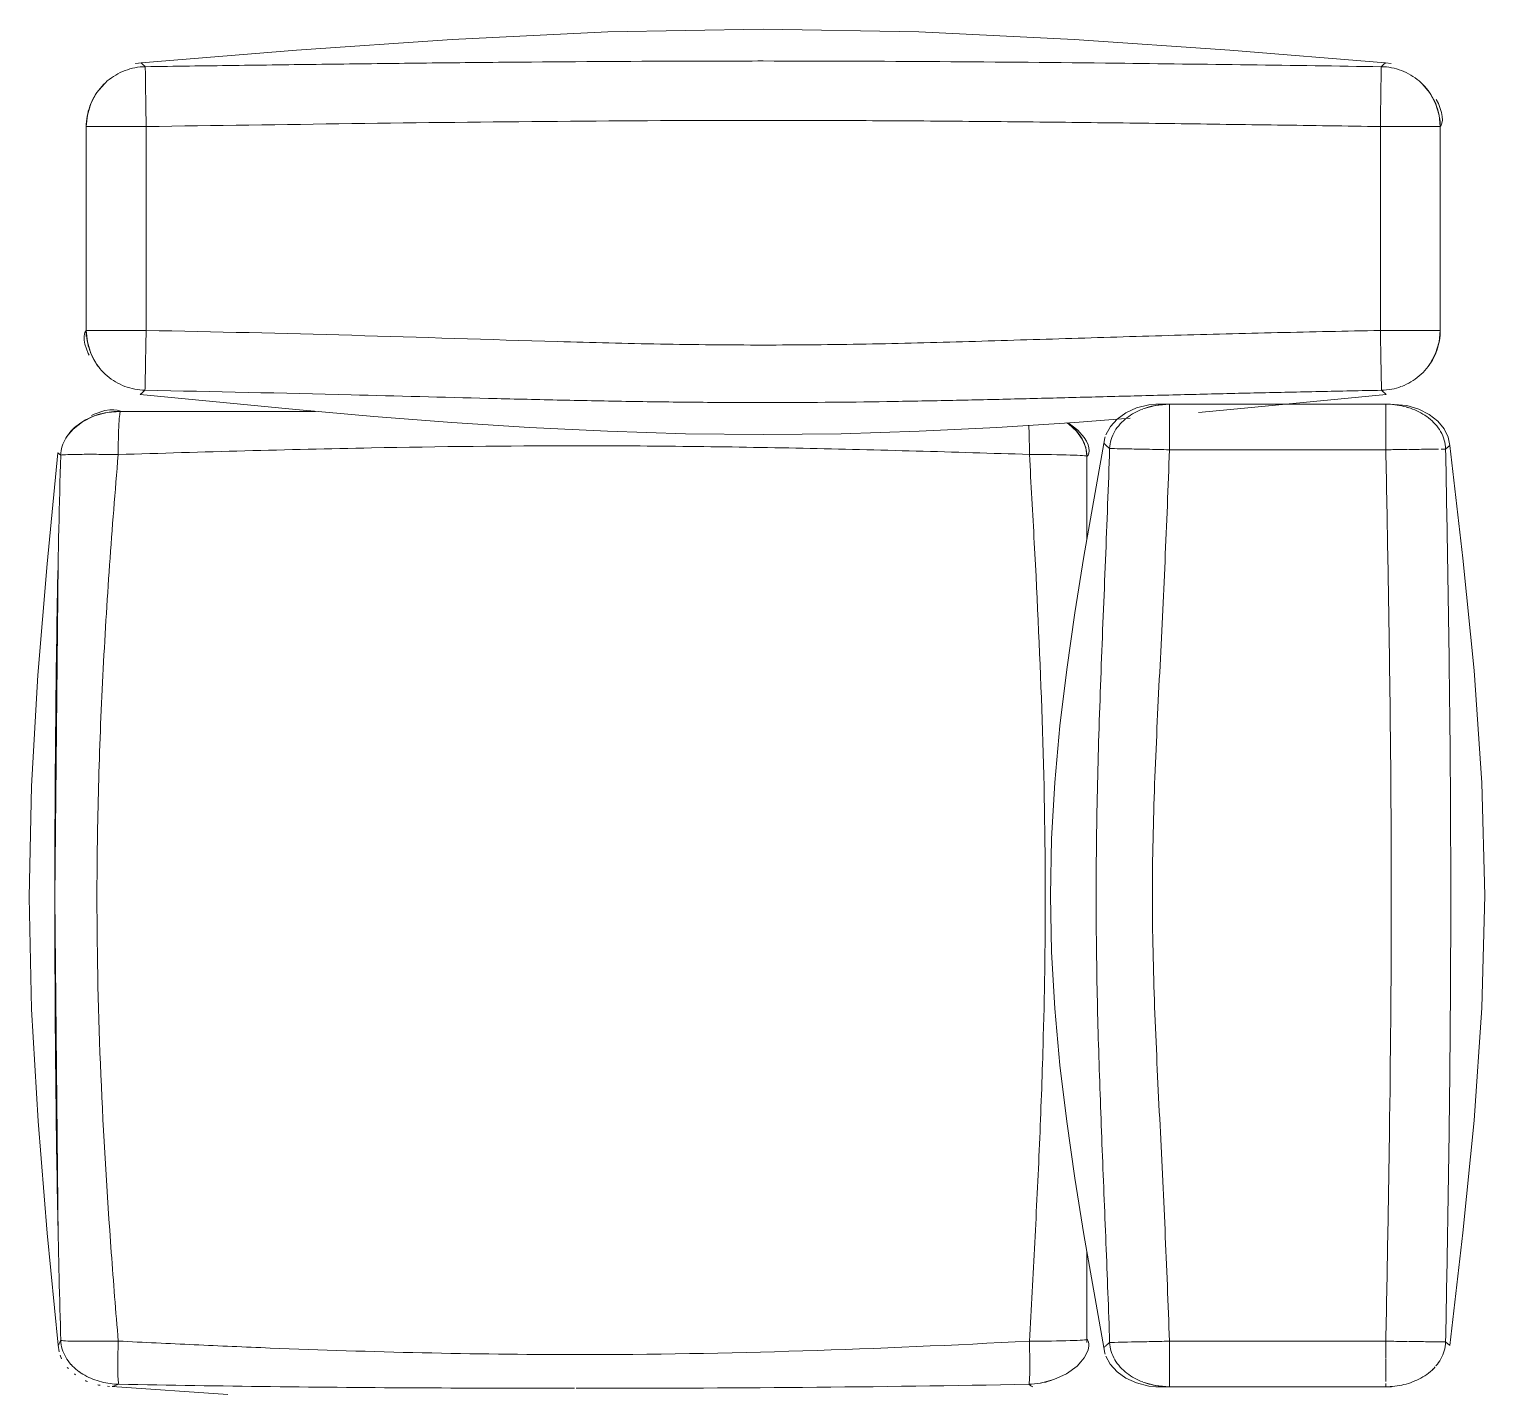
# Model space of a CAD drawing. Header units: millimetres. Extents: x 1680 to 166026, y 35966 to 91121.
# Drawn here: x 127098 to 128071, y 52137 to 53045 of the extents above; entities that cross this region are included whole.
import ezdxf

# ---------------------------------------------------------------- set-up
doc = ezdxf.new("R2010")
doc.units = ezdxf.units.MM
doc.layers.add('G-IMPT', color=8, linetype='Continuous', lineweight=18)
doc.layers.add('I-Furn', color=252, linetype='Continuous', lineweight=13)

# ---------------------------------------------------------------- blocks, each defined once
blk = doc.blocks.new('plan')
at = {"layer": 'G-IMPT', "color": 252, "lineweight": 20, "true_color": 0x939598}
for p, q in [((498570.63, -205912.7), (498466.66, -205914.58)), ((498466.66, -205914.58), (498570.63, -205912.7)), ((498674.59, -205914.58), (498570.63, -205912.7)), ((498570.63, -205912.7), (498674.59, -205914.58)), ((498362.69, -205919.59), (498258.72, -205926.79)), ((498258.72, -205926.79), (498362.69, -205919.59)), ((498466.66, -205914.58), (498362.69, -205919.59)), ((498362.69, -205919.59), (498466.66, -205914.58)), ((498778.56, -205919.59), (498674.59, -205914.58)), ((498674.59, -205914.58), (498778.56, -205919.59)), ((498882.53, -205926.79), (498778.56, -205919.59)), ((498778.56, -205919.59), (498882.53, -205926.79)), ((498258.72, -205926.79), (498154.76, -205935.26)), ((498154.76, -205935.26), (498258.72, -205926.79)), ((498986.5, -205935.26), (498882.53, -205926.79)), ((498882.53, -205926.79), (498986.5, -205935.26)), ((498151.32, -205935.58), (498150.93, -205935.63)), ((498154.76, -205935.26), (498151.32, -205935.58)), ((498990.33, -205935.63), (498986.5, -205935.26)), ((498125.03, -205955.37), (498130.2, -205949.18)), ((498130.2, -205949.18), (498130.36, -205949.02)), ((499011.06, -205949.18), (499010.89, -205949.02)), ((499016.23, -205955.37), (499011.06, -205949.18)), ((498118.86, -205970.12), (498121.19, -205962.5)), ((498121.19, -205962.5), (498125.03, -205955.37)), ((499020.07, -205962.5), (499016.23, -205955.37)), ((499022.39, -205970.12), (499020.07, -205962.5)), ((499021.94, -205962.41), (499020.39, -205959.81)), ((499024.07, -205968.47), (499021.94, -205962.41)), ((498118.13, -205977.81), (498118.86, -205970.12)), ((499023.13, -205977.81), (499022.39, -205970.12)), ((499024.52, -205971.21), (499024.07, -205968.47)), ((499024.57, -205973.57), (499024.52, -205971.21)), ((498118.13, -206114.08), (498118.13, -205977.81)), ((499023.13, -205977.81), (499023.13, -206114.08)), ((499023.19, -205977.78), (499023.28, -205977.69)), ((499023.28, -205977.69), (499023.42, -205977.53)), ((499023.42, -205977.53), (499023.76, -205977)), ((499023.76, -205977), (499024.06, -205976.32)), ((499024.06, -205976.32), (499024.3, -205975.51)), ((499024.3, -205975.51), (499024.57, -205973.57)), ((498116.95, -206116.3), (498116.68, -206118.24)), ((498116.68, -206118.24), (498116.74, -206120.61)), ((498117.2, -206115.49), (498116.95, -206116.3)), ((498117.49, -206114.81), (498117.2, -206115.49)), ((498117.83, -206114.29), (498117.49, -206114.81)), ((498117.97, -206114.12), (498117.83, -206114.29)), ((498118.06, -206114.03), (498117.97, -206114.12)), ((498118.11, -206114), (498118.06, -206114.03)), ((498118.09, -206118.17), (498118.11, -206116.84)), ((498118.12, -206113.99), (498118.11, -206114)), ((498118.11, -206116.84), (498118.13, -206114.15)), ((498118.13, -206114.08), (498118.86, -206121.78)), ((499023.13, -206114.08), (499022.39, -206121.78)), ((499023.14, -206116.84), (499023.13, -206114.15)), ((499023.16, -206118.17), (499023.14, -206116.84)), ((498116.74, -206120.61), (498117.19, -206123.35)), ((498117.19, -206123.35), (498119.32, -206129.41)), ((498118.86, -206121.78), (498121.19, -206129.39)), ((499022.39, -206121.78), (499020.07, -206129.39)), ((498119.32, -206129.41), (498120.04, -206130.6)), ((498121.19, -206129.39), (498125.03, -206136.52)), ((498125.03, -206136.52), (498126.16, -206138.12)), ((499016.22, -206136.52), (499015.08, -206138.12)), ((499020.07, -206129.39), (499016.22, -206136.52)), ((498154.15, -206156.99), (498258.27, -206167.02)), ((498258.27, -206167.02), (498154.15, -206156.99)), ((498882.98, -206167.02), (498987.1, -206156.99)), ((498987.1, -206156.99), (498882.98, -206167.02)), ((498133.84, -206167.17), (498130.58, -206167.68)), ((498136.62, -206167.07), (498133.84, -206167.17)), ((498138.82, -206167.3), (498136.62, -206167.07)), ((498139.71, -206167.51), (498138.82, -206167.3)), ((498258.27, -206167.02), (498310.33, -206171.54)), ((498310.33, -206171.54), (498258.27, -206167.02)), ((498813.05, -206169.11), (498820.18, -206165.89)), ((498820.18, -206165.89), (498828.43, -206163.86)), ((498824.41, -206166.54), (498832.8, -206164.21)), ((498828.43, -206163.86), (498833.13, -206163.38)), ((498832.8, -206164.21), (498842.14, -206163.37)), ((498833.13, -206163.38), (498833.72, -206163.35)), ((498833.72, -206163.35), (498834.21, -206163.33)), ((498834.21, -206163.33), (498834.63, -206163.32)), ((498834.63, -206163.32), (498834.99, -206163.32)), ((498834.99, -206163.32), (498835.5, -206163.31)), ((498835.5, -206163.31), (498836.21, -206163.32)), ((498836.21, -206163.32), (498839.26, -206163.35)), ((498837.54, -206163.33), (498836.66, -206163.33)), ((498839.26, -206163.35), (498841.98, -206163.37)), ((498842.14, -206163.37), (498914.63, -206163.37)), ((498861.59, -206168.88), (498882.98, -206167.02)), ((498882.98, -206167.02), (498861.59, -206168.88)), ((498986.74, -206163.37), (498914.63, -206163.37)), ((498986.9, -206163.37), (498986.9, -206163.37)), ((499000.75, -206164.28), (498989.68, -206163.37)), ((499000.49, -206165.4), (499001.66, -206165.71)), ((499008.88, -206166.66), (499000.75, -206164.28)), ((499015.79, -206170.15), (499008.88, -206166.66)), ((498115.51, -206175.06), (498109.24, -206179.97)), ((498123.39, -206171.24), (498115.51, -206175.06)), ((498123.38, -206169.94), (498121.52, -206170.93)), ((498130.58, -206167.68), (498123.38, -206169.94)), ((498132.14, -206168.89), (498123.39, -206171.24)), ((498141.02, -206168.15), (498132.14, -206168.89)), ((498140.42, -206167.77), (498139.71, -206167.51)), ((498140.85, -206168), (498140.42, -206167.77)), ((498141, -206168.12), (498140.85, -206168)), ((498141.02, -206168.15), (498270.61, -206168.09)), ((498310.33, -206171.54), (498362.39, -206175.55)), ((498362.39, -206175.55), (498310.33, -206171.54)), ((498362.39, -206175.55), (498414.45, -206178.91)), ((498414.45, -206178.91), (498362.39, -206175.55)), ((498726.81, -206178.91), (498778.86, -206175.55)), ((498778.86, -206175.55), (498726.81, -206178.91)), ((498774.74, -206176.58), (498773.49, -206175.85)), ((498775.07, -206176.18), (498774.35, -206175.8)), ((498780.06, -206181.34), (498774.74, -206176.58)), ((498780.98, -206180.76), (498775.07, -206176.18)), ((498778.86, -206175.55), (498815.81, -206172.7)), ((498815.81, -206172.7), (498778.86, -206175.55)), ((498802.66, -206178.34), (498807.16, -206173.34)), ((498807.16, -206173.34), (498813.05, -206169.11)), ((499021.45, -206174.61), (499015.79, -206170.15)), ((499025.68, -206179.78), (499021.45, -206174.61)), ((498109.24, -206179.97), (498104.95, -206185.25)), ((498414.45, -206178.91), (498466.51, -206181.48)), ((498466.51, -206181.48), (498414.45, -206178.91)), ((498466.51, -206181.48), (498518.57, -206183.13)), ((498518.57, -206183.13), (498466.51, -206181.48)), ((498518.57, -206183.13), (498570.63, -206183.71)), ((498570.63, -206183.71), (498518.57, -206183.13)), ((498570.63, -206183.71), (498622.69, -206183.13)), ((498622.69, -206183.13), (498570.63, -206183.71)), ((498622.69, -206183.13), (498674.75, -206181.48)), ((498674.75, -206181.48), (498622.69, -206183.13)), ((498674.75, -206181.48), (498726.81, -206178.91)), ((498726.81, -206178.91), (498674.75, -206181.48)), ((498783.9, -206186.71), (498780.06, -206181.34)), ((498785.21, -206185.66), (498780.98, -206180.76)), ((498786.2, -206192.39), (498783.9, -206186.71)), ((498786.7, -206188.15), (498785.21, -206185.66)), ((498798.28, -206189.58), (498798.98, -206185.89)), ((498798.98, -206185.89), (498799.21, -206185.14)), ((498799.69, -206183.79), (498802.66, -206178.34)), ((499028.37, -206185.32), (499025.68, -206179.78)), ((499029.51, -206191), (499028.37, -206185.32)), ((498099.12, -206195.91), (498091.9, -206270.14)), ((498091.9, -206270.14), (498099.12, -206195.91)), ((498784.86, -206265.11), (498798.28, -206189.58)), ((498798.28, -206189.58), (498784.86, -206265.11)), ((498786.94, -206198.17), (498786.2, -206192.39)), ((498787.72, -206190.5), (498786.7, -206188.15)), ((498788.29, -206192.63), (498787.72, -206190.5)), ((498788, -206196.78), (498788.23, -206196.11)), ((498788.23, -206196.11), (498788.44, -206194.52)), ((498788.44, -206194.52), (498788.29, -206192.63)), ((499029.51, -206191), (499038.33, -206266.17)), ((499038.33, -206266.17), (499029.51, -206191)), ((498786.94, -206198.17), (498787, -206253.01)), ((498786.96, -206198.17), (498787.06, -206198.1)), ((498787.06, -206198.1), (498787.35, -206197.84)), ((498787.35, -206197.84), (498787.71, -206197.37)), ((498787.71, -206197.37), (498788, -206196.78)), ((498091.9, -206270.14), (498085.76, -206344.37)), ((498085.76, -206344.37), (498091.9, -206270.14)), ((498097.1, -206492.84), (498099.27, -206269.24)), ((498778.81, -206302.87), (498784.86, -206265.11)), ((498784.86, -206265.11), (498778.81, -206302.87)), ((499038.33, -206266.17), (499045.83, -206341.35)), ((499045.83, -206341.35), (499038.33, -206266.17)), ((498773.44, -206340.64), (498778.81, -206302.87)), ((498778.81, -206302.87), (498773.44, -206340.64)), ((498768.95, -206378.41), (498773.44, -206340.64)), ((498773.44, -206340.64), (498768.95, -206378.41)), ((499045.83, -206341.35), (499051.04, -206416.52)), ((499051.04, -206416.52), (499045.83, -206341.35)), ((498085.76, -206344.37), (498081.5, -206418.61)), ((498081.5, -206418.61), (498085.76, -206344.37)), ((498765.51, -206416.17), (498768.95, -206378.41)), ((498768.95, -206378.41), (498765.51, -206416.17)), ((498081.5, -206418.61), (498079.91, -206492.84)), ((498079.91, -206492.84), (498081.5, -206418.61)), ((498763.31, -206453.94), (498765.51, -206416.17)), ((498765.51, -206416.17), (498763.31, -206453.94)), ((499051.04, -206416.52), (499052.99, -206491.7)), ((499052.99, -206491.7), (499051.04, -206416.52)), ((498762.53, -206491.7), (498763.31, -206453.94)), ((498763.31, -206453.94), (498762.53, -206491.7)), ((498079.91, -206492.84), (498081.53, -206567.71)), ((498081.53, -206567.71), (498079.91, -206492.84)), ((498099.36, -206720.86), (498097.1, -206492.84)), ((498763.31, -206529.47), (498762.53, -206491.7)), ((498762.53, -206491.7), (498763.31, -206529.47)), ((499051.04, -206566.88), (499052.99, -206491.7)), ((499052.99, -206491.7), (499051.04, -206566.88)), ((498765.51, -206567.23), (498763.31, -206529.47)), ((498763.31, -206529.47), (498765.51, -206567.23)), ((498081.53, -206567.71), (498085.86, -206642.58)), ((498085.86, -206642.58), (498081.53, -206567.71)), ((498768.95, -206605), (498765.51, -206567.23)), ((498765.51, -206567.23), (498768.95, -206605)), ((499045.83, -206642.05), (499051.04, -206566.88)), ((499051.04, -206566.88), (499045.83, -206642.05)), ((498773.44, -206642.76), (498768.95, -206605)), ((498768.95, -206605), (498773.44, -206642.76)), ((498085.86, -206642.58), (498092.08, -206717.45)), ((498092.08, -206717.45), (498085.86, -206642.58)), ((498778.81, -206680.53), (498773.44, -206642.76)), ((498773.44, -206642.76), (498778.81, -206680.53)), ((499038.33, -206717.23), (499045.83, -206642.05)), ((499045.83, -206642.05), (499038.33, -206717.23)), ((498784.86, -206718.29), (498778.81, -206680.53)), ((498778.81, -206680.53), (498784.86, -206718.29)), ((498092.08, -206717.45), (498099.38, -206792.32)), ((498099.38, -206792.32), (498092.08, -206717.45)), ((498798.28, -206793.82), (498784.86, -206718.29)), ((498784.86, -206718.29), (498798.28, -206793.82)), ((499029.51, -206792.41), (499038.33, -206717.23)), ((499038.33, -206717.23), (499029.51, -206792.41)), ((498787, -206730.35), (498786.94, -206788.35)), ((498786.94, -206788.36), (498786.82, -206790.35)), ((498787.11, -206788.5), (498786.94, -206788.34)), ((498786.94, -206789.26), (498786.94, -206788.48)), ((498787.33, -206788.75), (498787.11, -206788.5)), ((498787.77, -206789.52), (498787.33, -206788.75)), ((498788.01, -206790.19), (498787.77, -206789.52)), ((498788.21, -206791.26), (498788.01, -206790.19)), ((498099.93, -206796.75), (498099.38, -206792.32)), ((498101.59, -206801.37), (498100.69, -206798.87)), ((498785.15, -206800.65), (498786.74, -206797.88)), ((498786.74, -206797.88), (498787.75, -206795.27)), ((498787.75, -206795.27), (498788.21, -206792.94)), ((498788.21, -206792.94), (498788.21, -206791.26)), ((498798.28, -206793.82), (498798.98, -206797.52)), ((498798.98, -206797.52), (498799.21, -206798.26)), ((498799.66, -206799.53), (498802.61, -206804.99)), ((498106.17, -206807.83), (498105.37, -206807.1)), ((498773.23, -206811.33), (498780.35, -206806.16)), ((498780.35, -206806.16), (498783, -206803.44)), ((498783, -206803.44), (498785.15, -206800.65)), ((498802.61, -206804.99), (498807.09, -206810)), ((498110.86, -206812.11), (498110.13, -206811.45)), ((498118.09, -206816.18), (498117.49, -206815.85)), ((498118.92, -206816.45), (498118.09, -206816.18)), ((498126.39, -206818.85), (498125.79, -206818.66)), ((498127.31, -206818.98), (498126.39, -206818.85)), ((498756, -206817.59), (498764.8, -206815.24)), ((498764.8, -206815.24), (498773.23, -206811.33)), ((498807.09, -206810), (498812.96, -206814.24)), ((498812.96, -206814.24), (498820.07, -206817.47)), ((498820.07, -206817.47), (498828.31, -206819.52)), ((498824.42, -206816.87), (498832.81, -206819.19)), ((498832.81, -206819.19), (498842.14, -206820.03)), ((498133.63, -206819.86), (498132.3, -206819.68)), ((498135.48, -206819.94), (498212.72, -206825.24)), ((498212.72, -206825.24), (498135.48, -206819.94)), ((498828.31, -206819.52), (498833.07, -206820.02)), ((498833.07, -206820.02), (498833.67, -206820.05)), ((498833.67, -206820.05), (498834.17, -206820.07)), ((498834.17, -206820.07), (498834.6, -206820.08)), ((498834.6, -206820.08), (498834.96, -206820.08)), ((498834.96, -206820.08), (498835.48, -206820.09)), ((498835.48, -206820.09), (498836.2, -206820.09)), ((498836.2, -206820.09), (498838.97, -206820.05)), ((498842.11, -206820.03), (498836.66, -206820.08)), ((498836.66, -206820.08), (498837.89, -206820.03)), ((498838.97, -206820.05), (498841.98, -206820.03)), ((498914.63, -206820.03), (498842.14, -206820.03)), ((498914.63, -206820.03), (498986.74, -206820.03)), ((498986.9, -206820.03), (498990.56, -206820.06))]:
    blk.add_line(p, q, dxfattribs=at)
at = {"layer": 'I-Furn', "color": 252, "lineweight": 20, "true_color": 0x939598}
for p, q in [((498118.13, -206011.84), (498118.13, -205977.81)), ((498158.13, -205977.81), (498158.13, -206011.84)), ((498983.13, -206011.84), (498983.13, -205977.81)), ((499023.13, -205977.81), (499023.13, -206011.84)), ((498118.13, -206045.88), (498118.13, -206011.84)), ((498158.13, -206011.84), (498158.13, -206045.88)), ((498983.13, -206045.88), (498983.13, -206011.84)), ((499023.13, -206011.84), (499023.13, -206045.88)), ((498118.13, -206079.98), (498118.13, -206045.88)), ((498158.13, -206045.88), (498158.13, -206079.98)), ((498983.13, -206079.98), (498983.13, -206045.88)), ((499023.13, -206045.88), (499023.13, -206079.98)), ((498118.13, -206114.08), (498118.13, -206079.98)), ((498158.13, -206079.98), (498158.13, -206114.08)), ((498983.13, -206114.08), (498983.13, -206079.98)), ((499023.13, -206079.98), (499023.13, -206114.08)), ((498914.63, -206163.37), (498842.14, -206163.37)), ((498986.74, -206163.37), (498914.63, -206163.37)), ((498445.76, -206191.15), (498444.43, -206191.15)), ((498842.14, -206193.81), (498914.63, -206193.81)), ((498914.63, -206193.81), (498986.74, -206193.81)), ((498914.63, -206789.6), (498842.14, -206789.6)), ((498986.74, -206789.6), (498914.63, -206789.6)), ((498444.43, -206798.53), (498445.53, -206798.53)), ((498842.14, -206820.03), (498914.63, -206820.03)), ((498914.63, -206820.03), (498986.74, -206820.03))]:
    blk.add_line(p, q, dxfattribs=at)
for points in [[(498118.13, -205977.81), (498118.11, -205975.5), (498118.51, -205970.89), (498120.32, -205964.19), (498123.23, -205957.89), (498127.17, -205952.17), (498132.04, -205947.22), (498137.71, -205943.21), (498143.96, -205940.2), (498150.64, -205938.3), (498155.24, -205937.83), (498157.55, -205937.82)], [(498983.7, -205937.82), (498986.01, -205937.83), (498990.61, -205938.3), (498997.29, -205940.2), (499003.55, -205943.21), (499009.21, -205947.22), (499014.08, -205952.17), (499018.02, -205957.89), (499020.93, -205964.19), (499022.74, -205970.89), (499023.14, -205975.5), (499023.13, -205977.81)], [(498118.13, -205977.81), (498118.13, -205977.51), (498118.13, -205976.94), (498118.13, -205976.19), (498118.13, -205975.8), (498118.13, -205975.64)], [(498118.13, -205975.67), (498118.13, -205976.16), (498118.13, -205976.94), (498118.13, -205977.81)], [(498570.63, -205973.71), (498524.79, -205973.72), (498433.12, -205974.17), (498295.62, -205975.82), (498203.96, -205977.14), (498158.13, -205977.81)], [(498983.13, -205977.81), (498960.21, -205977.47), (498914.38, -205976.82), (498845.63, -205975.86), (498776.88, -205975), (498708.13, -205974.3), (498639.38, -205973.82), (498593.54, -205973.71), (498570.63, -205973.71)], [(499023.13, -205975.64), (499023.13, -205976.12), (499023.13, -205976.91), (499023.13, -205977.81)], [(498157.36, -206154.07), (498155.06, -206154.04), (498150.47, -206153.56), (498143.82, -206151.63), (498137.6, -206148.62), (498131.96, -206144.6), (498127.11, -206139.66), (498123.2, -206133.95), (498120.31, -206127.66), (498118.51, -206120.98), (498118.11, -206116.39), (498118.13, -206114.08)], [(498118.13, -206116.71), (498118.13, -206116.17), (498118.13, -206115.23), (498118.13, -206114.08)], [(498158.13, -206114.08), (498158.03, -206119.27), (498157.83, -206129.6), (498157.58, -206142.84), (498157.41, -206151.72), (498157.36, -206154.01), (498157.36, -206154.07)], [(498570.63, -206123.86), (498593.55, -206123.8), (498639.4, -206123.38), (498708.15, -206121.55), (498776.88, -206119.39), (498845.62, -206117.3), (498914.37, -206115.5), (498960.21, -206114.52), (498983.13, -206114.08)], [(499023.13, -206114.08), (499023.14, -206116.39), (499022.74, -206120.98), (499020.95, -206127.66), (499018.05, -206133.95), (499014.14, -206139.66), (499009.29, -206144.6), (499003.66, -206148.62), (498999.5, -206150.63), (498997.36, -206151.45)], [(499023.13, -206114.08), (499023.13, -206114.47), (499023.13, -206115.17), (499023.13, -206116.08), (499023.13, -206116.53), (499023.13, -206116.71)], [(499023.13, -206116.44), (499023.13, -206115.87), (499023.13, -206115.02), (499023.13, -206114.09)], [(498824.28, -206166.59), (498822.38, -206167.31), (498818.69, -206169), (498813.56, -206172.3), (498809.06, -206176.44), (498805.42, -206181.34), (498802.91, -206186.95), (498802.22, -206190.95), (498802.17, -206193)], [(498842.14, -206163.37), (498841.51, -206163.37), (498840.94, -206163.37), (498840.43, -206163.37)], [(498986.74, -206163.37), (498990.81, -206163.35), (498994.9, -206163.83), (498998.86, -206164.8)], [(498989.11, -206163.37), (498988.58, -206163.37), (498987.72, -206163.37), (498986.74, -206163.37)], [(498986.74, -206165.51), (498986.74, -206164.02), (498986.74, -206163.37), (498986.74, -206163.37)], [(498986.74, -206163.37), (498986.74, -206163.37), (498986.74, -206163.42), (498986.74, -206163.56)], [(498986.74, -206165.7), (498986.74, -206167.23), (498986.74, -206169.27), (498986.74, -206172.28)], [(498998.86, -206164.8), (499000.85, -206165.29), (499002.79, -206165.9), (499004.71, -206166.63)], [(499004.71, -206166.63), (499006.62, -206167.36), (499008.5, -206168.2), (499010.3, -206169.18)], [(498108.11, -206181.14), (498109.48, -206179.65), (498112.49, -206176.93), (498117.63, -206173.67), (498123.17, -206171.19), (498128.99, -206169.42), (498134.96, -206168.37), (498139.01, -206168.14), (498141.03, -206168.15)], [(498141.03, -206168.15), (498140.48, -206168.15), (498139.48, -206168.15), (498139.02, -206168.15), (498139.01, -206168.15)], [(498139.59, -206168.15), (498139.95, -206168.15), (498140.46, -206168.15), (498141.03, -206168.15)], [(498141.03, -206168.15), (498141.03, -206168.15), (498141.02, -206168.15), (498141.02, -206168.15)], [(498141.03, -206168.15), (498184.44, -206168.15), (498227.86, -206168.15), (498271.28, -206168.15)], [(498986.74, -206172.28), (498986.74, -206175.1), (498986.74, -206178.64), (498986.74, -206182.4)], [(499010.27, -206169.2), (499012.05, -206170.18), (499013.79, -206171.29), (499015.37, -206172.56)], [(499012.88, -206170.77), (499013.42, -206171.13), (499013.95, -206171.5), (499014.47, -206171.88)], [(499015.37, -206172.56), (499016.98, -206173.82), (499018.42, -206175.24), (499019.75, -206176.78)], [(498986.74, -206193.81), (498986.74, -206190.22), (498986.74, -206186.34), (498986.74, -206182.6)], [(498101.05, -206197.49), (498100.89, -206197.34), (498100.58, -206197.07), (498100.17, -206196.77), (498099.81, -206196.49), (498099.51, -206196.23), (498099.29, -206196.04), (498099.16, -206195.91), (498099.12, -206195.9), (498099.12, -206195.91)], [(498802.17, -206193), (498801.74, -206205.45), (498800.85, -206230.35), (498799.39, -206267.65), (498797.87, -206304.99), (498796.38, -206342.29), (498795.05, -206379.6), (498793.99, -206416.94), (498793.31, -206454.31), (498793.15, -206479.23), (498793.15, -206491.7)], [(498830.74, -206491.7), (498830.74, -206466.85), (498831.95, -206417.17), (498835.6, -206342.73), (498839.28, -206268.28), (498841.28, -206218.63), (498842.14, -206193.81)], [(498986.74, -206188.95), (498986.74, -206190.56), (498986.74, -206192.18), (498986.74, -206193.81)], [(499001.34, -206193.64), (498996.46, -206193.69), (498991.41, -206193.75), (498986.74, -206193.81)], [(498986.74, -206193.81), (498988.85, -206193.78), (498990.97, -206193.76), (498993.05, -206193.73)], [(498986.74, -206193.81), (498987.25, -206218.63), (498988.19, -206268.27), (498989.39, -206342.74), (498990.22, -206417.22), (498990.41, -206466.87), (498990.43, -206491.7)], [(499001.9, -206193.63), (499006.69, -206193.58), (499011.72, -206193.52), (499014.8, -206193.48)], [(499014.8, -206193.48), (499018.49, -206193.44), (499020.45, -206193.42), (499022, -206193.4)], [(499026.73, -206193.34), (499026.66, -206193.34), (499025.79, -206193.35), (499023.75, -206193.38)], [(499025.82, -206187.31), (499026.39, -206189.26), (499026.7, -206191.28), (499026.73, -206193.34)], [(498097.11, -206492.84), (498097.1, -206459.97), (498097.35, -206394.25), (498098.57, -206295.77), (498100.11, -206230.23), (498101.05, -206197.49)], [(498139.44, -206197.02), (498137.36, -206221.6), (498133.51, -206270.8), (498128.95, -206344.74), (498125.99, -206418.76), (498125.26, -206468.14), (498125.25, -206492.84)], [(498786.94, -206198.18), (498786.94, -206198.17), (498786.94, -206198.17), (498786.94, -206198.17)], [(498786.94, -206198.18), (498786.94, -206216.56), (498786.94, -206234.95), (498786.94, -206253.35)], [(498793.15, -206491.7), (498793.15, -206502.78), (498793.28, -206524.94), (498793.82, -206558.16), (498794.67, -206591.36), (498795.77, -206624.53), (498797.04, -206657.72), (498798.38, -206690.85), (498799.72, -206724.03), (498801, -206757.21), (498801.79, -206779.34), (498802.17, -206790.4)], [(498842.14, -206789.6), (498841.28, -206764.77), (498839.28, -206715.12), (498835.6, -206640.68), (498831.95, -206566.23), (498830.74, -206516.55), (498830.74, -206491.7)], [(498786.94, -206729.99), (498786.94, -206749.45), (498786.94, -206768.9), (498786.94, -206788.34)], [(498107.89, -206805.07), (498106.57, -206803.59), (498104.21, -206800.4), (498101.78, -206794.92), (498101.12, -206791.01), (498101.08, -206789.02)], [(498445.53, -206798.53), (498496.06, -206798.52), (498597.12, -206796.69), (498698.07, -206792.19), (498748.5, -206789.57)], [(498748.6, -206814.99), (498748.64, -206814.28), (498748.72, -206812.63), (498748.79, -206809.43), (498748.81, -206805.47), (498748.79, -206800.76), (498748.67, -206795.39), (498748.57, -206791.54), (498748.5, -206789.57)], [(498786.94, -206788.34), (498786.94, -206788.87), (498786.93, -206789.39), (498786.89, -206789.91)], [(498786.94, -206788.34), (498786.94, -206788.88), (498786.94, -206789.83), (498786.94, -206790.24), (498786.94, -206790.24)], [(498786.94, -206790.24), (498786.94, -206790.23), (498786.94, -206789.82), (498786.94, -206788.88), (498786.94, -206788.36)], [(498986.74, -206800.8), (498986.74, -206797.06), (498986.74, -206793.18), (498986.74, -206789.6)], [(498986.74, -206789.6), (498991.41, -206789.65), (498996.46, -206789.71), (499001.34, -206789.76)], [(498993.19, -206789.67), (498991.06, -206789.65), (498988.9, -206789.62), (498986.74, -206789.6)], [(498986.74, -206789.6), (498986.74, -206791.26), (498986.74, -206792.92), (498986.74, -206794.55)], [(499014.8, -206789.92), (499011.11, -206789.88), (499006.79, -206789.83), (499001.9, -206789.77)], [(499014.8, -206789.92), (499015.41, -206789.93), (499016.03, -206789.93), (499016.63, -206789.94)], [(499023.5, -206790.02), (499021.45, -206790), (499018.39, -206789.96), (499014.8, -206789.92)], [(499023.75, -206790.02), (499025.74, -206790.05), (499026.66, -206790.06), (499026.73, -206790.06)], [(499026.73, -206790.06), (499026.7, -206792.12), (499026.38, -206794.14), (499025.81, -206796.09)], [(498802.17, -206790.4), (498802.22, -206792.45), (498802.91, -206796.46), (498805.42, -206802.06), (498809.06, -206806.97), (498813.56, -206811.1), (498818.68, -206814.41), (498822.38, -206816.09), (498824.28, -206816.81)], [(499025.81, -206796.09), (499024.74, -206799.77), (499022.78, -206803.17), (499020.3, -206806.12)], [(498986.74, -206801.24), (498986.74, -206804.92), (498986.74, -206808.78), (498986.74, -206811.12)], [(499019.84, -206806.67), (499018.48, -206808.2), (499016.98, -206809.6), (499015.38, -206810.86)], [(499018.26, -206808.32), (499018.07, -206808.5), (499017.88, -206808.68), (499017.68, -206808.86)], [(498113.1, -206809.8), (498113.61, -206810.17), (498114.11, -206810.54), (498114.63, -206810.9)], [(498444.44, -206821.05), (498410.57, -206821.05), (498342.84, -206820.88), (498241.32, -206820.06), (498173.71, -206819), (498139.93, -206818.33)], [(498748.06, -206818.35), (498697.71, -206819.34), (498596.93, -206820.69), (498496.01, -206821.05), (498445.53, -206821.05)], [(498763.02, -206815.82), (498758.31, -206817.38), (498753.21, -206818.26), (498748.06, -206818.35)], [(498986.74, -206811.12), (498986.74, -206813.93), (498986.74, -206815.39), (498986.74, -206816.54)], [(498986.74, -206820.03), (498986.74, -206820.03), (498986.74, -206819.38), (498986.74, -206817.9)], [(498998.87, -206818.59), (498996.89, -206819.08), (498994.88, -206819.51), (498992.85, -206819.68)], [(499004.71, -206816.78), (499002.81, -206817.51), (499000.85, -206818.08), (498998.87, -206818.59)], [(499010.26, -206814.2), (499008.47, -206815.19), (499006.61, -206816.01), (499004.7, -206816.73)], [(499015.37, -206810.84), (499013.76, -206812.1), (499012.05, -206813.23), (499010.26, -206814.2)], [(498838.21, -206820.03), (498838.41, -206820.03), (498838.99, -206820.03), (498840.37, -206820.03), (498841.51, -206820.03), (498842.14, -206820.03)], [(498986.74, -206819.56), (498986.74, -206819.87), (498986.74, -206820.02), (498986.74, -206820.03)], [(498992.85, -206819.68), (498990.82, -206819.93), (498988.77, -206820.04), (498986.74, -206820.03)], [(498989.1, -206820.03), (498988.57, -206820.03), (498987.72, -206820.03), (498986.74, -206820.03)], [(498986.74, -206820.03), (498987.07, -206820.03), (498987.68, -206820.03), (498988.5, -206820.03), (498988.93, -206820.03), (498989.11, -206820.03)], [(498989.76, -206819.95), (498988.81, -206820.01), (498987.85, -206820.03), (498986.9, -206820.03)]]:
    blk.add_open_spline(points, degree=3, dxfattribs=at)
for points, knots in [([(498154.8, -205935.31), (498154.9, -205935.41), (498155.36, -205935.81), (498156.44, -205936.77), (498157.14, -205937.45), (498157.55, -205937.82)], [0.125, 0.125, 0.125, 0.125, 0.5, 0.75, 0.99998, 0.99998, 0.99998, 0.99998]), ([(498157.55, -205937.82), (498177.22, -205937.54), (498216.56, -205936.98), (498275.56, -205936.19), (498334.57, -205935.48), (498413.25, -205934.66), (498491.93, -205934.12), (498550.95, -205934.01), (498570.63, -205934.01)], [0, 0, 0, 0, 0.142857, 0.285714, 0.428571, 0.571429, 0.857143, 1, 1, 1, 1]), ([(498157.55, -205937.82), (498157.55, -205937.86), (498157.58, -205940.12), (498157.71, -205948.99), (498157.9, -205962.26), (498158.05, -205972.61), (498158.13, -205977.81)], [0.0000006, 0.0000006, 0.0000006, 0.0000006, 0.25, 0.5, 0.75, 1, 1, 1, 1]), ([(498570.63, -205934.01), (498609.97, -205934.01), (498688.66, -205934.3), (498826.35, -205935.61), (498924.7, -205936.98), (498983.7, -205937.82)], [0, 0, 0, 0, 0.285714, 0.571429, 1, 1, 1, 1]), ([(498983.13, -205977.81), (498983.2, -205972.61), (498983.35, -205962.26), (498983.54, -205948.99), (498983.67, -205940.12), (498983.7, -205937.86), (498983.7, -205937.82)], [0, 0, 0, 0, 0.25, 0.5, 0.75, 0.9999993, 0.9999993, 0.9999993, 0.9999993]), ([(498983.7, -205937.82), (498983.91, -205937.63), (498984.3, -205937.28), (498984.8, -205936.79), (498985.28, -205936.35), (498985.85, -205935.85), (498986.24, -205935.5), (498986.43, -205935.34), (498986.45, -205935.32)], [0.0000199, 0.0000199, 0.0000199, 0.0000199, 0.125, 0.25, 0.375, 0.5, 0.75, 0.875, 0.875, 0.875, 0.875]), ([(498158.13, -205977.81), (498152.88, -205977.81), (498142.44, -205977.81), (498124.71, -205977.81), (498118.13, -205977.81), (498118.13, -205977.81)], [0, 0, 0, 0, 0.25, 0.5, 0.9960608, 0.9960608, 0.9960608, 0.9960608]), ([(499023.13, -205977.81), (499023.13, -205977.81), (499014.33, -205977.81), (498993.62, -205977.81), (498983.13, -205977.81)], [0.0039392, 0.0039392, 0.0039392, 0.0039392, 0.5, 1, 1, 1, 1]), ([(499023.13, -205977.81), (499023.13, -205977.52), (499023.13, -205976.98), (499023.13, -205976.23), (499023.13, -205975.85), (499023.13, -205975.67)], [0.0048845, 0.0048845, 0.0048845, 0.0048845, 0.2, 0.4, 0.6, 0.6, 0.6, 0.6]), ([(498118.13, -206114.08), (498118.13, -206114.08), (498120.3, -206114.08), (498129.09, -206114.08), (498142.44, -206114.08), (498152.88, -206114.08), (498158.13, -206114.08)], [0.0039389, 0.0039389, 0.0039389, 0.0039389, 0.25, 0.5, 0.75, 1, 1, 1, 1]), ([(498118.13, -206114.09), (498118.13, -206114.38), (498118.13, -206114.96), (498118.13, -206115.79), (498118.13, -206116.23), (498118.13, -206116.44)], [0.0216048, 0.0216048, 0.0216048, 0.0216048, 0.2, 0.4, 0.6, 0.6, 0.6, 0.6]), ([(498158.13, -206114.08), (498203.97, -206114.96), (498295.64, -206117.13), (498410.19, -206120.93), (498501.86, -206123.38), (498547.7, -206123.8), (498570.63, -206123.86)], [0, 0, 0, 0, 0.333333, 0.666667, 0.833333, 1, 1, 1, 1]), ([(498983.89, -206154.07), (498983.89, -206154.01), (498983.85, -206151.72), (498983.68, -206142.84), (498983.42, -206129.6), (498983.23, -206119.27), (498983.13, -206114.08)], [0.0000002, 0.0000002, 0.0000002, 0.0000002, 0.25, 0.5, 0.75, 1, 1, 1, 1]), ([(498983.13, -206114.08), (498988.37, -206114.08), (498998.82, -206114.08), (499016.54, -206114.08), (499023.13, -206114.08), (499023.13, -206114.08)], [0, 0, 0, 0, 0.25, 0.5, 0.9960611, 0.9960611, 0.9960611, 0.9960611]), ([(498157.36, -206154.07), (498157.12, -206154.29), (498156.65, -206154.71), (498156, -206155.27), (498155.41, -206155.77), (498154.76, -206156.33), (498154.29, -206156.76), (498154.22, -206156.87), (498154.2, -206156.9)], [0.0000248, 0.0000248, 0.0000248, 0.0000248, 0.125, 0.25, 0.375, 0.5, 0.75, 0.875, 0.875, 0.875, 0.875]), ([(498570.63, -206162.29), (498555.31, -206162.29), (498524.68, -206162.14), (498478.74, -206161.52), (498432.83, -206160.61), (498371.62, -206159.14), (498279.81, -206156.68), (498203.29, -206154.93), (498157.36, -206154.07)], [0, 0, 0, 0, 0.111111, 0.222222, 0.333333, 0.444444, 0.666667, 1, 1, 1, 1]), ([(498983.89, -206154.07), (498970.11, -206154.33), (498942.56, -206154.88), (498901.23, -206155.79), (498859.91, -206156.78), (498818.58, -206157.84), (498777.3, -206158.92), (498735.96, -206159.96), (498694.67, -206160.9), (498639.54, -206161.92), (498598.2, -206162.29), (498570.63, -206162.29)], [0, 0, 0, 0, 0.1, 0.2, 0.3, 0.4, 0.5, 0.6, 0.7, 0.8, 1, 1, 1, 1]), ([(498996.9, -206151.62), (498994.9, -206152.36), (498990.61, -206153.57), (498986.19, -206154.04), (498983.89, -206154.07)], [0.7856696, 0.7856696, 0.7856696, 0.7856696, 0.8888889, 1, 1, 1, 1]), ([(498987.09, -206156.93), (498987.02, -206156.82), (498986.39, -206156.22), (498984.86, -206154.94), (498983.89, -206154.07)], [0.125, 0.125, 0.125, 0.125, 0.5, 0.9999743, 0.9999743, 0.9999743, 0.9999743]), ([(498842.14, -206163.37), (498840.12, -206163.36), (498836.05, -206163.59), (498830.11, -206164.66), (498826.27, -206165.84), (498824.41, -206166.54)], [0, 0, 0, 0, 0.1111111, 0.2222222, 0.3307112, 0.3307112, 0.3307112, 0.3307112]), ([(498842.14, -206193.81), (498842.14, -206185.82), (498842.14, -206170.07), (498842.14, -206163.38), (498842.14, -206163.37)], [0, 0, 0, 0, 1, 1.991044, 1.991044, 1.991044, 1.991044]), ([(498986.74, -206163.37), (498987.06, -206163.37), (498987.67, -206163.37), (498988.5, -206163.37), (498988.91, -206163.37), (498989.1, -206163.37)], [0.0007182, 0.0007182, 0.0007182, 0.0007182, 0.2, 0.4, 0.6, 0.6, 0.6, 0.6]), ([(498141.02, -206168.15), (498140.82, -206168.15), (498140.42, -206169.7), (498139.9, -206175.99), (498139.54, -206185.59), (498139.45, -206193.18), (498139.44, -206197.02)], [0.0037664, 0.0037664, 0.0037664, 0.0037664, 0.25, 0.5, 0.75, 1, 1, 1, 1]), ([(498773.53, -206175.75), (498774.27, -206176.24), (498776.65, -206177.95), (498780.32, -206181.35), (498783.95, -206186.34), (498786.38, -206192.04), (498786.96, -206196.11), (498786.94, -206198.18)], [0.5074804, 0.5074804, 0.5074804, 0.5074804, 0.5555556, 0.6666667, 0.7777778, 0.8888889, 1, 1, 1, 1]), ([(499019.84, -206176.74), (499021.19, -206178.27), (499023.53, -206181.59), (499025.39, -206185.32), (499025.82, -206187.31)], [-0.3333333, -0.3333333, -0.3333333, -0.3333333, -0.2222222, -0.1111112, -0.1111112, -0.1111112, -0.1111112]), ([(498101.05, -206197.49), (498101.1, -206195.45), (498101.78, -206191.45), (498104.28, -206185.92), (498106.69, -206182.71), (498108.01, -206181.25)], [0.0000001, 0.0000001, 0.0000001, 0.0000001, 0.1111111, 0.2222222, 0.3306302, 0.3306302, 0.3306302, 0.3306302]), ([(498748.55, -206196.95), (498748.54, -206193.12), (498748.45, -206185.87), (498748.22, -206180.03), (498748.1, -206177.46)], [0.0000003, 0.0000003, 0.0000003, 0.0000003, 0.25, 0.4725993, 0.4725993, 0.4725993, 0.4725993]), ([(498444.43, -206191.15), (498399.23, -206191.18), (498297.52, -206192.37), (498195.88, -206195.27), (498139.44, -206197.02)], [0, 0, 0, 0, 0.4444444, 1, 1, 1, 1]), ([(498748.55, -206196.95), (498735.94, -206196.55), (498710.73, -206195.77), (498672.9, -206194.68), (498635.06, -206193.68), (498584.59, -206192.51), (498534.12, -206191.68), (498483.63, -206191.22), (498458.38, -206191.15), (498445.76, -206191.15)], [0, 0, 0, 0, 0.125, 0.25, 0.375, 0.5, 0.75, 0.875, 1, 1, 1, 1]), ([(498798.35, -206189.59), (498798.4, -206189.62), (498798.54, -206189.72), (498798.86, -206190), (498799.75, -206190.81), (498800.97, -206191.96), (498802.17, -206193)], [0.125, 0.125, 0.125, 0.125, 0.25, 0.375, 0.5, 1, 1, 1, 1]), ([(498802.17, -206193), (498802.35, -206193), (498809.09, -206193.14), (498826.7, -206193.49), (498836.98, -206193.7), (498842.14, -206193.81)], [0, 0, 0, 0, 0.5, 0.75, 1, 1, 1, 1]), ([(499026.73, -206193.34), (499026.95, -206193.16), (499027.39, -206192.8), (499027.99, -206192.32), (499028.51, -206191.88), (499028.94, -206191.51), (499029.25, -206191.23), (499029.4, -206191.08), (499029.44, -206191.05)], [0.0000275, 0.0000275, 0.0000275, 0.0000275, 0.1428571, 0.2857143, 0.4285714, 0.5714286, 0.7142857, 0.8571429, 0.8571429, 0.8571429, 0.8571429]), ([(499030.17, -206491.7), (499030.17, -206441.96), (499029.62, -206367.36), (499028.33, -206280.35), (499027.45, -206230.63), (499026.97, -206205.77), (499026.73, -206193.34)], [0, 0, 0, 0, 0.5, 0.75, 0.875, 1, 1, 1, 1]), ([(498139.44, -206197.02), (498134.41, -206196.94), (498124.47, -206196.84), (498111.83, -206196.88), (498103.36, -206197.1), (498101.14, -206197.34), (498101.05, -206197.49)], [0.0000001, 0.0000001, 0.0000001, 0.0000001, 0.25, 0.5, 0.75, 1, 1, 1, 1]), ([(498759.15, -206492.84), (498759.14, -206453.34), (498757.59, -206374.35), (498752.96, -206275.74), (498749.64, -206216.65), (498748.55, -206196.95)], [0, 0, 0, 0, 0.4, 0.8, 1, 1, 1, 1]), ([(498786.94, -206198.17), (498786.94, -206198.02), (498784.88, -206197.71), (498773.71, -206197.17), (498758.76, -206196.97), (498748.55, -206196.95)], [0.0037591, 0.0037591, 0.0037591, 0.0037591, 0.25, 0.5, 1, 1, 1, 1]), ([(498101.08, -206789.02), (498100.26, -206760.88), (498098.89, -206704.55), (498097.44, -206605.83), (498097.1, -206535.22), (498097.11, -206492.84)], [0, 0, 0, 0, 0.285714, 0.571429, 1, 1, 1, 1]), ([(498125.25, -206492.84), (498125.26, -206532.46), (498127.13, -206611.7), (498133.11, -206710.58), (498137.85, -206769.77), (498139.51, -206789.49)], [0, 0, 0, 0, 0.4, 0.8, 0.9999999, 0.9999999, 0.9999999, 0.9999999]), ([(498748.5, -206789.57), (498749.11, -206778.6), (498750.32, -206756.65), (498752.13, -206723.72), (498753.78, -206690.77), (498755.82, -206646.83), (498758.24, -206580.86), (498759.14, -206525.85), (498759.15, -206492.84)], [0, 0, 0, 0, 0.111111, 0.222222, 0.333333, 0.444444, 0.666667, 1, 1, 1, 1]), ([(498990.43, -206491.7), (498990.4, -206541.36), (498989.8, -206615.83), (498988.19, -206715.13), (498987.25, -206764.77), (498986.74, -206789.6)], [0, 0, 0, 0, 0.5, 0.75, 1, 1, 1, 1]), ([(499026.73, -206790.06), (499026.97, -206777.63), (499027.45, -206752.77), (499028.11, -206715.48), (499028.7, -206678.19), (499029.38, -206628.47), (499029.87, -206578.74), (499030.13, -206529), (499030.17, -206504.14), (499030.17, -206491.7)], [0, 0, 0, 0, 0.125, 0.25, 0.375, 0.5, 0.75, 0.875, 1, 1, 1, 1]), ([(498099.45, -206792.16), (498099.5, -206792.06), (498099.8, -206791.46), (498100.44, -206790.17), (498101.08, -206789.02)], [0.2, 0.2, 0.2, 0.2, 0.4, 0.9999918, 0.9999918, 0.9999918, 0.9999918]), ([(498101.08, -206789.02), (498101.16, -206789.16), (498103.38, -206789.41), (498111.86, -206789.63), (498124.52, -206789.67), (498134.47, -206789.57), (498139.51, -206789.49)], [0, 0, 0, 0, 0.25, 0.5, 0.75, 0.9999998, 0.9999998, 0.9999998, 0.9999998]), ([(498139.51, -206789.49), (498139.38, -206793.25), (498139.2, -206800.7), (498139.18, -206810.17), (498139.43, -206816.55), (498139.74, -206818.25), (498139.93, -206818.33)], [0.0000007, 0.0000007, 0.0000007, 0.0000007, 0.25, 0.5, 0.75, 1, 1, 1, 1]), ([(498139.51, -206789.49), (498156.43, -206790.36), (498190.28, -206792.01), (498258, -206794.93), (498342.73, -206797.66), (498410.53, -206798.5), (498444.43, -206798.53)], [0, 0, 0, 0, 0.1666667, 0.3333333, 0.6666667, 1, 1, 1, 1]), ([(498748.5, -206789.57), (498758.73, -206789.56), (498773.69, -206789.35), (498784.92, -206788.81), (498786.97, -206788.5), (498786.94, -206788.34)], [0, 0, 0, 0, 0.5, 0.75, 1, 1, 1, 1]), ([(498842.14, -206789.6), (498839.84, -206789.64), (498835.26, -206789.74), (498826.37, -206789.91), (498816.24, -206790.12), (498805.66, -206790.33), (498802.29, -206790.4), (498802.17, -206790.4)], [0, 0, 0, 0, 0.1111111, 0.2222222, 0.4444444, 0.6666667, 0.9999983, 0.9999983, 0.9999983, 0.9999983]), ([(498842.14, -206820.03), (498842.14, -206820.03), (498842.14, -206813.34), (498842.14, -206797.58), (498842.14, -206789.6)], [-1.992122, -1.992122, -1.992122, -1.992122, -1, 0, 0, 0, 0]), ([(499029.44, -206792.35), (499029.39, -206792.31), (499029.19, -206792.11), (499028.68, -206791.67), (499027.99, -206791.08), (499027.39, -206790.61), (499026.95, -206790.25), (499026.73, -206790.06)], [0.1428571, 0.1428571, 0.1428571, 0.1428571, 0.2857143, 0.5714286, 0.7142857, 0.8571429, 0.9999727, 0.9999727, 0.9999727, 0.9999727]), ([(498802.17, -206790.4), (498801.48, -206791), (498800.56, -206791.82), (498799.6, -206792.72), (498798.84, -206793.42), (498798.38, -206793.82), (498798.28, -206793.85), (498798.28, -206793.82)], [0.0000017, 0.0000017, 0.0000017, 0.0000017, 0.2857143, 0.4285714, 0.5714286, 0.8571429, 1, 1, 1, 1]), ([(498139.93, -206818.33), (498137.96, -206818.3), (498134, -206817.99), (498128.16, -206816.85), (498122.5, -206815.03), (498117.11, -206812.51), (498112.17, -206809.28), (498109.3, -206806.63), (498108.01, -206805.2)], [0, 0, 0, 0, 0.1111111, 0.2222222, 0.3333333, 0.4444444, 0.5555556, 0.6632458, 0.6632458, 0.6632458, 0.6632458]), ([(498139.93, -206818.33), (498139.08, -206818.66), (498137.92, -206819.1), (498136.71, -206819.51), (498135.99, -206819.76), (498135.8, -206819.83), (498135.72, -206819.86)], [0.0000047, 0.0000047, 0.0000047, 0.0000047, 0.3333333, 0.5, 0.6666667, 0.8333333, 0.8333333, 0.8333333, 0.8333333]), ([(498748.06, -206818.35), (498748.13, -206818.31), (498748.26, -206818.01), (498748.46, -206816.89), (498748.56, -206815.7), (498748.6, -206814.99)], [0, 0, 0, 0, 0.1111111, 0.2222222, 0.3333333, 0.3333333, 0.3333333, 0.3333333]), ([(498750.68, -206820.1), (498750.58, -206820.03), (498749.95, -206819.65), (498748.83, -206818.87), (498748.06, -206818.35)], [0.125, 0.125, 0.125, 0.125, 0.5, 1, 1, 1, 1]), ([(498824.42, -206816.87), (498826.27, -206817.56), (498830.11, -206818.74), (498836.05, -206819.81), (498840.12, -206820.04), (498842.14, -206820.03)], [0.6693911, 0.6693911, 0.6693911, 0.6693911, 0.7777778, 0.8888889, 1, 1, 1, 1]), ([(498842.13, -206820.03), (498841.73, -206820.03), (498840.91, -206820.03), (498839.78, -206820.03), (498838.85, -206820.03), (498838.35, -206820.03), (498838.22, -206820.03)], [0.020765, 0.020765, 0.020765, 0.020765, 0.2, 0.4, 0.6, 0.8, 0.8, 0.8, 0.8])]:
    blk.add_open_spline(points, degree=3, knots=knots, dxfattribs=at)

msp = doc.modelspace()

# ---------------------------------------------------------------- block references
msp.add_blockref('plan', (-370982.17, 258957.24))

doc.saveas('drawing.dxf')
